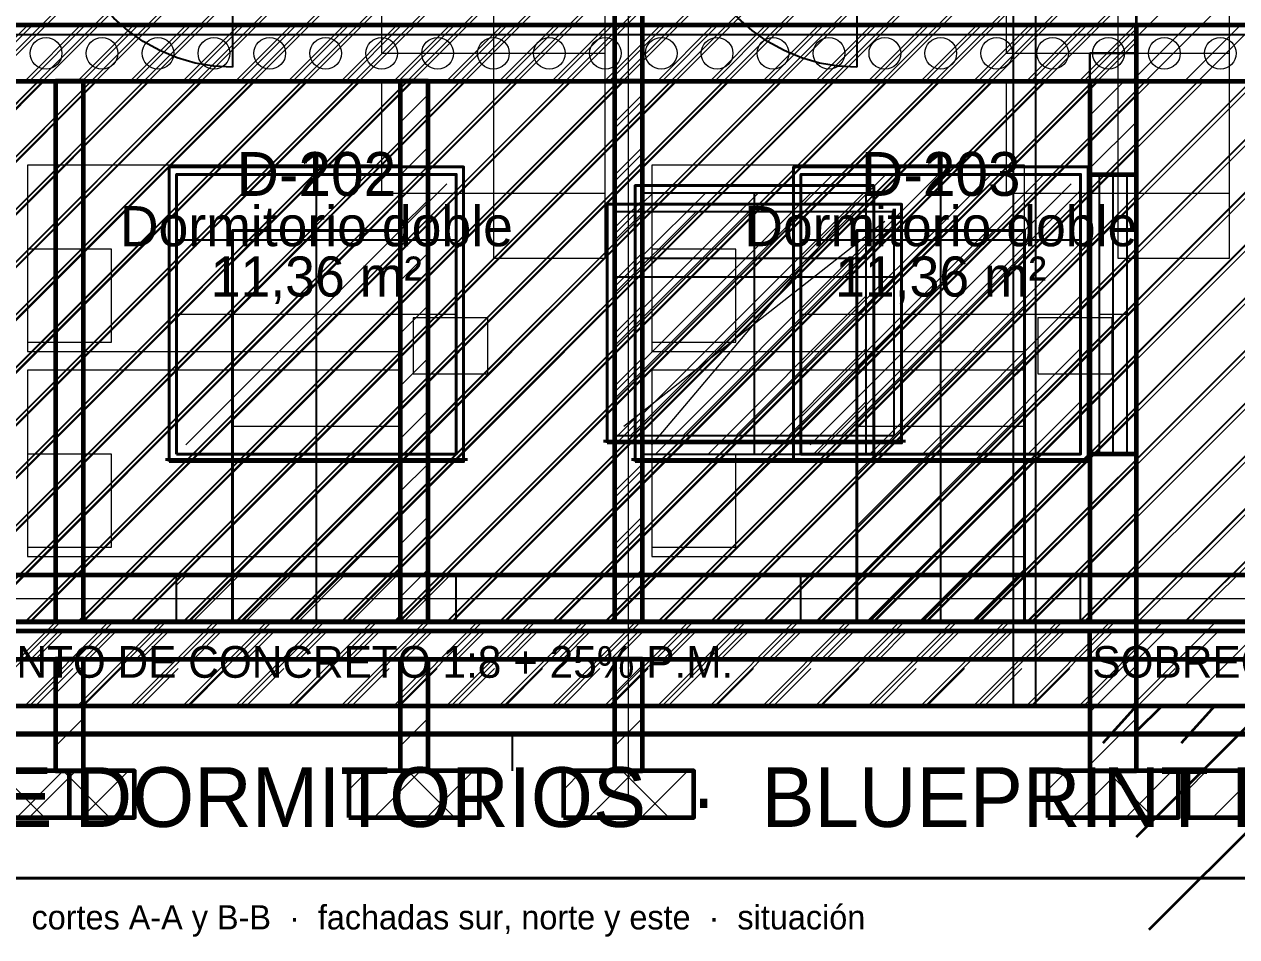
# Model space of a CAD drawing. Header units: metres. Extents: x -8 to 108, y -41 to 108.
# Drawn here: x 3.63 to 10.14, y -1.69 to 3.21 of the extents above; entities that cross this region are included whole.
import ezdxf
from ezdxf.enums import TextEntityAlignment as Align

# ---------------------------------------------------------------- set-up
doc = ezdxf.new("R2010")
doc.units = ezdxf.units.M
for name, color, linetype, lineweight in [('carpinteria', 7, 'CONTINUOUS', 25), ('eje', 7, 'CONTINUOUS', 13), ('fondo', 7, 'CONTINUOUS', 5), ('hatch', 7, 'CONTINUOUS', 9), ('hatch-2', 7, 'CONTINUOUS', 9), ('hormigon', 7, 'CONTINUOUS', 30), ('marco', 7, 'CONTINUOUS', 70), ('marco-fino', 7, 'CONTINUOUS', 25), ('marco-medio', 7, 'CONTINUOUS', 40), ('mobiliario', 7, 'CONTINUOUS', 18), ('muro-corte', 7, 'CONTINUOUS', 60), ('muro-fill', 7, 'CONTINUOUS', 25), ('muro-visto', 7, 'CONTINUOUS', 35), ('sombra', 7, 'CONTINUOUS', 5), ('tabique-fill', 7, 'CONTINUOUS', 30), ('terreno', 7, 'CONTINUOUS', 35), ('texto', 7, 'CONTINUOUS', 5), ('texto-suave', 7, 'CONTINUOUS', 5), ('vidrio', 7, 'CONTINUOUS', 18)]:
    doc.layers.add(name, color=color, linetype=linetype, lineweight=lineweight)

msp = doc.modelspace()

# ---------------------------------------------------------------- linework, layer by layer
at = {"layer": 'carpinteria'}
for p, q in [((8.94, -0.45), (8.94, 6.9)), ((8.94, -0.45), (8.94, 6.9)), ((9.06, -0.45), (9.06, 6.9)), ((9.06, -0.45), (9.06, 6.9)), ((4.75, 3.875), (4.75, 2.975)), ((4.75, 3.875), (4.75, 2.975)), ((8.1, 3.875), (8.1, 2.975)), ((8.1, 3.875), (8.1, 2.975)), ((4.47, 2.4), (5.93, 2.4)), ((5.2, 0.9), (5.2, 2.4)), ((5.2, 0.9), (5.2, 2.4)), ((5.2, 0.9), (5.2, 2.4)), ((7.82, 2.4), (9.28, 2.4)), ((8.55, 0.9), (8.55, 2.4)), ((8.55, 0.9), (8.55, 2.4)), ((8.55, 0.9), (8.55, 2.4)), ((9.4, 2.4), (9.55, 2.4)), ((9.475, 0.9), (9.475, 2.4)), ((7.55, 0.9), (7.55, 2.3)), ((7.55, 1), (7.55, 2.2)), ((4.77, 2.1), (5.63, 2.1)), ((4.77, 2.1), (5.63, 2.1)), ((5.2, 0), (5.2, 2.1)), ((5.2, 0), (5.2, 2.1)), ((8.12, 2.1), (8.98, 2.1)), ((8.12, 2.1), (8.98, 2.1)), ((8.55, 0), (8.55, 2.1)), ((8.55, 0), (8.55, 2.1)), ((4.45, 2.05), (5.95, 2.05)), ((4.45, 2.05), (5.95, 2.05)), ((7.8, 2.05), (9.3, 2.05)), ((7.8, 2.05), (9.3, 2.05)), ((6.95, 1.95), (8.15, 1.95)), ((6.8, 1.85), (8.3, 1.85)), ((4.47, 0.9), (5.93, 0.9)), ((7.82, 0.9), (9.28, 0.9)), ((9.4, 0.9), (9.55, 0.9)), ((4.45, 0.25), (5.95, 0.25)), ((4.45, 0), (4.45, 0.25)), ((4.45, 0.25), (5.95, 0.25)), ((4.45, 0), (4.45, 0.25)), ((5.95, 0), (5.95, 0.25)), ((5.95, 0), (5.95, 0.25)), ((7.8, 0.25), (9.3, 0.25)), ((7.8, 0), (7.8, 0.25)), ((7.8, 0.25), (9.3, 0.25)), ((7.8, 0), (7.8, 0.25)), ((9.3, 0), (9.3, 0.25)), ((9.3, 0), (9.3, 0.25)), ((4.45, 0), (5.95, 0)), ((4.45, 0), (5.95, 0)), ((4.77, 0), (5.63, 0)), ((4.77, 0), (5.63, 0)), ((7.8, 0), (9.3, 0)), ((7.8, 0), (9.3, 0)), ((8.12, 0), (8.98, 0)), ((8.12, 0), (8.98, 0))]:
    msp.add_line(p, q, dxfattribs=at)
for points in [[(4.75, 2.975), (4.6492, 2.9807), (4.5497, 2.9976), (4.4527, 3.0255), (4.3595, 3.0641), (4.2712, 3.1129), (4.1889, 3.1714), (4.1136, 3.2386), (4.0464, 3.3139), (3.9879, 3.3962), (3.9391, 3.4845), (3.9005, 3.5777), (3.8726, 3.6747), (3.8557, 3.7742), (3.85, 3.875)], [(4.75, 2.975), (4.6492, 2.9807), (4.5497, 2.9976), (4.4527, 3.0255), (4.3595, 3.0641), (4.2712, 3.1129), (4.1889, 3.1714), (4.1136, 3.2386), (4.0464, 3.3139), (3.9879, 3.3962), (3.9391, 3.4845), (3.9005, 3.5777), (3.8726, 3.6747), (3.8557, 3.7742), (3.85, 3.875)], [(8.1, 2.975), (7.9992, 2.9807), (7.8997, 2.9976), (7.8027, 3.0255), (7.7095, 3.0641), (7.6212, 3.1129), (7.5389, 3.1714), (7.4636, 3.2386), (7.3964, 3.3139), (7.3379, 3.3962), (7.2891, 3.4845), (7.2505, 3.5777), (7.2226, 3.6747), (7.2057, 3.7742), (7.2, 3.875)], [(8.1, 2.975), (7.9992, 2.9807), (7.8997, 2.9976), (7.8027, 3.0255), (7.7095, 3.0641), (7.6212, 3.1129), (7.5389, 3.1714), (7.4636, 3.2386), (7.3964, 3.3139), (7.3379, 3.3962), (7.2891, 3.4845), (7.2505, 3.5777), (7.2226, 3.6747), (7.2057, 3.7742), (7.2, 3.875)]]:
    msp.add_lwpolyline(points, dxfattribs=at)
for points in [[(4.45, 0.9), (5.95, 0.9), (5.95, 2.4), (4.45, 2.4)], [(4.45, 0.9), (5.95, 0.9), (5.95, 2.4), (4.45, 2.4)], [(7.8, 0.9), (9.3, 0.9), (9.3, 2.4), (7.8, 2.4)], [(7.8, 0.9), (9.3, 0.9), (9.3, 2.4), (7.8, 2.4)], [(9.4, 0.9), (9.55, 0.9), (9.55, 2.4), (9.4, 2.4)], [(6.95, 0.9), (8.15, 0.9), (8.15, 2.3), (6.95, 2.3)], [(6.8, 1), (8.3, 1), (8.3, 2.2), (6.8, 2.2)]]:
    msp.add_lwpolyline(points, close=True, dxfattribs=at)
at = {"layer": 'eje'}
for p, q in [((6.875, -0.95), (6.875, 10.55)), ((6.875, -0.95), (6.875, 10.55)), ((-0.95, 0.125), (24.95, 0.125)), ((-0.95, 0.125), (24.95, 0.125))]:
    msp.add_line(p, q, dxfattribs=at)
at = {"layer": 'fondo'}
for points in [[(4.45, 0.9), (5.95, 0.9), (5.95, 2.4), (4.45, 2.4)], [(4.45, 0.9), (5.95, 0.9), (5.95, 2.4), (4.45, 2.4)], [(4.45, 0.9), (5.95, 0.9), (5.95, 2.4), (4.45, 2.4)], [(7.8, 0.9), (9.3, 0.9), (9.3, 2.4), (7.8, 2.4)], [(7.8, 0.9), (9.3, 0.9), (9.3, 2.4), (7.8, 2.4)], [(7.8, 0.9), (9.3, 0.9), (9.3, 2.4), (7.8, 2.4)], [(6.95, 0.9), (8.15, 0.9), (8.15, 2.3), (6.95, 2.3)], [(6.8, 1), (8.3, 1), (8.3, 2.2), (6.8, 2.2)], [(4.75, 0), (5.65, 0), (5.65, 2.1), (4.75, 2.1)], [(4.75, 0), (5.65, 0), (5.65, 2.1), (4.75, 2.1)], [(8.1, 0), (9, 0), (9, 2.1), (8.1, 2.1)], [(8.1, 0), (9, 0), (9, 2.1), (8.1, 2.1)], [(4.45, 0), (5.95, 0), (5.95, 0.25), (4.45, 0.25)], [(4.45, 0), (5.95, 0), (5.95, 0.25), (4.45, 0.25)], [(7.8, 0), (9.3, 0), (9.3, 0.25), (7.8, 0.25)], [(7.8, 0), (9.3, 0), (9.3, 0.25), (7.8, 0.25)]]:
    msp.add_lwpolyline(points, close=True, dxfattribs=at)
at = {"layer": 'hatch'}
for p, q in [((0.5241, 0), (7.0241, 6.5)), ((0.5241, 0), (7.0241, 6.5)), ((0.549, 0), (7.049, 6.5)), ((0.549, 0), (7.049, 6.5)), ((0.8069, 0), (7.3069, 6.5)), ((0.8069, 0), (7.3069, 6.5)), ((0.8319, 0), (7.3319, 6.5)), ((0.8319, 0), (7.3319, 6.5)), ((1.0897, 0), (7.5897, 6.5)), ((1.0897, 0), (7.5897, 6.5)), ((1.1147, 0), (7.6147, 6.5)), ((1.1147, 0), (7.6147, 6.5)), ((1.3726, 0), (7.8726, 6.5)), ((1.3726, 0), (7.8726, 6.5)), ((1.3976, 0), (7.8976, 6.5)), ((1.3976, 0), (7.8976, 6.5)), ((1.6554, 0), (8.1554, 6.5)), ((1.6554, 0), (8.1554, 6.5)), ((1.6804, 0), (8.1804, 6.5)), ((1.6804, 0), (8.1804, 6.5)), ((1.9383, 0), (8.4383, 6.5)), ((1.9383, 0), (8.4383, 6.5)), ((1.9632, 0), (8.4632, 6.5)), ((1.9632, 0), (8.4632, 6.5)), ((2.2211, 0), (8.7211, 6.5)), ((2.2211, 0), (8.7211, 6.5)), ((2.2461, 0), (8.7461, 6.5)), ((2.2461, 0), (8.7461, 6.5)), ((2.504, 0), (9.004, 6.5)), ((2.504, 0), (9.004, 6.5)), ((2.5289, 0), (9.0289, 6.5)), ((2.5289, 0), (9.0289, 6.5)), ((2.7868, 0), (9.2868, 6.5)), ((2.7868, 0), (9.2868, 6.5)), ((2.8118, 0), (9.3118, 6.5)), ((2.8118, 0), (9.3118, 6.5)), ((3.0696, 0), (9.5696, 6.5)), ((3.0696, 0), (9.5696, 6.5)), ((3.0946, 0), (9.5946, 6.5)), ((3.0946, 0), (9.5946, 6.5)), ((3.3525, 0), (9.8525, 6.5)), ((3.3525, 0), (9.8525, 6.5)), ((3.6353, 0), (10.1353, 6.5)), ((3.6353, 0), (10.1353, 6.5)), ((3.9182, 0), (10.4182, 6.5)), ((3.9182, 0), (10.4182, 6.5)), ((4.201, 0), (10.701, 6.5)), ((4.201, 0), (10.701, 6.5)), ((4.4839, 0), (10.9839, 6.5)), ((4.4839, 0), (10.9839, 6.5)), ((4.7667, 0), (11.2667, 6.5)), ((4.7667, 0), (11.2667, 6.5)), ((5.0495, 0), (11.5495, 6.5)), ((5.0495, 0), (11.5495, 6.5)), ((5.3324, 0), (11.8324, 6.5)), ((5.3324, 0), (11.8324, 6.5)), ((5.6152, 0), (12.1152, 6.5)), ((5.6152, 0), (12.1152, 6.5)), ((5.8981, 0), (12.3981, 6.5)), ((5.8981, 0), (12.3981, 6.5)), ((6.1809, 0), (12.6809, 6.5)), ((6.1809, 0), (12.6809, 6.5)), ((6.4638, 0), (12.9638, 6.5)), ((6.4638, 0), (12.9638, 6.5)), ((6.7466, 0), (13.2466, 6.5)), ((6.7466, 0), (13.2466, 6.5)), ((7.0294, 0), (13.5294, 6.5)), ((7.0294, 0), (13.5294, 6.5)), ((7.3123, 0), (13.8123, 6.5)), ((7.3123, 0), (13.8123, 6.5)), ((7.5951, 0), (14.0951, 6.5)), ((7.5951, 0), (14.0951, 6.5)), ((7.878, 0), (14.378, 6.5)), ((7.878, 0), (14.378, 6.5)), ((8.1608, 0), (14.6608, 6.5)), ((8.1608, 0), (14.6608, 6.5)), ((8.4437, 0), (14.9437, 6.5)), ((8.4437, 0), (14.9437, 6.5)), ((8.7265, 0), (15.2265, 6.5)), ((8.7265, 0), (15.2265, 6.5)), ((9.0093, 0), (15.5093, 6.5)), ((9.0093, 0), (15.5093, 6.5)), ((9.2922, 0), (15.7922, 6.5)), ((9.2922, 0), (15.7922, 6.5)), ((9.575, 0), (16.075, 6.5)), ((9.575, 0), (16.075, 6.5)), ((9.8579, 0), (16.3579, 6.5)), ((9.8579, 0), (16.3579, 6.5)), ((3.3775, 0), (9.6, 6.2225)), ((3.3775, 0), (9.6, 6.2225)), ((3.6603, 0), (9.6, 5.9397)), ((3.6603, 0), (9.6, 5.9397)), ((3.9431, 0), (9.6, 5.6569)), ((3.9431, 0), (9.6, 5.6569)), ((4.226, 0), (9.6, 5.374)), ((4.226, 0), (9.6, 5.374)), ((4.5088, 0), (9.6, 5.0912)), ((4.5088, 0), (9.6, 5.0912)), ((4.7917, 0), (9.6, 4.8083)), ((4.7917, 0), (9.6, 4.8083)), ((5.0745, 0), (9.6, 4.5255)), ((5.0745, 0), (9.6, 4.5255)), ((5.3574, 0), (9.6, 4.2426)), ((5.3574, 0), (9.6, 4.2426)), ((5.6402, 0), (9.6, 3.9598)), ((5.6402, 0), (9.6, 3.9598)), ((5.923, 0), (9.6, 3.677)), ((5.923, 0), (9.6, 3.677)), ((6.2059, 0), (9.6, 3.3941)), ((6.2059, 0), (9.6, 3.3941)), ((3.3525, 2.9), (3.6525, 3.2)), ((3.3775, 2.9), (3.6775, 3.2)), ((3.6353, 2.9), (3.9353, 3.2)), ((3.6603, 2.9), (3.9603, 3.2)), ((3.9182, 2.9), (4.2182, 3.2)), ((3.9431, 2.9), (4.2431, 3.2)), ((4.201, 2.9), (4.501, 3.2)), ((4.226, 2.9), (4.526, 3.2)), ((4.4839, 2.9), (4.7839, 3.2)), ((4.5088, 2.9), (4.8088, 3.2)), ((4.7667, 2.9), (5.0667, 3.2)), ((4.7917, 2.9), (5.0917, 3.2)), ((5.0495, 2.9), (5.3495, 3.2)), ((5.0745, 2.9), (5.3745, 3.2)), ((5.3324, 2.9), (5.6324, 3.2)), ((5.3574, 2.9), (5.6574, 3.2)), ((5.6152, 2.9), (5.9152, 3.2)), ((5.6402, 2.9), (5.9402, 3.2)), ((5.8981, 2.9), (6.1981, 3.2)), ((5.923, 2.9), (6.223, 3.2)), ((6.1809, 2.9), (6.4809, 3.2)), ((6.2059, 2.9), (6.5059, 3.2)), ((6.4638, 2.9), (6.7638, 3.2)), ((6.4887, 2.9), (6.7887, 3.2)), ((6.7466, 2.9), (7.0466, 3.2)), ((6.7716, 2.9), (7.0716, 3.2)), ((7.0294, 2.9), (7.3294, 3.2)), ((7.0544, 2.9), (7.3544, 3.2)), ((7.3123, 2.9), (7.6123, 3.2)), ((7.3373, 2.9), (7.6373, 3.2)), ((7.5951, 2.9), (7.8951, 3.2)), ((7.6201, 2.9), (7.9201, 3.2)), ((7.878, 2.9), (8.178, 3.2)), ((7.9029, 2.9), (8.2029, 3.2)), ((8.1608, 2.9), (8.4608, 3.2)), ((8.1858, 2.9), (8.4858, 3.2)), ((8.4437, 2.9), (8.7437, 3.2)), ((8.4686, 2.9), (8.7686, 3.2)), ((8.7265, 2.9), (9.0265, 3.2)), ((8.7515, 2.9), (9.0515, 3.2)), ((9.0093, 2.9), (9.3093, 3.2)), ((9.0343, 2.9), (9.3343, 3.2)), ((9.2922, 2.9), (9.5922, 3.2)), ((9.575, 2.9), (9.875, 3.2)), ((9.8579, 2.9), (10.1579, 3.2)), ((9.3172, 2.9), (9.6, 3.1828)), ((6.4887, 0), (9.6, 3.1113)), ((6.4887, 0), (9.6, 3.1113)), ((6.8, 2.9284), (6.95, 3.0784)), ((6.8, 2.9284), (6.95, 3.0784)), ((9.35, 2.9328), (9.4672, 3.05)), ((0.8108, 0), (3.7108, 2.9)), ((0.8397, 0), (3.7397, 2.9)), ((1.0937, 0), (3.9937, 2.9)), ((1.1226, 0), (4.0226, 2.9)), ((1.3765, 0), (4.2765, 2.9)), ((1.4054, 0), (4.3054, 2.9)), ((1.6593, 0), (4.5593, 2.9)), ((1.6883, 0), (4.5883, 2.9)), ((1.9422, 0), (4.8422, 2.9)), ((1.9711, 0), (4.8711, 2.9)), ((2.225, 0), (5.125, 2.9)), ((2.254, 0), (5.154, 2.9)), ((2.5079, 0), (5.4079, 2.9)), ((2.5368, 0), (5.4368, 2.9)), ((2.7907, 0), (5.6907, 2.9)), ((2.8196, 0), (5.7196, 2.9)), ((3.0735, 0), (5.9735, 2.9)), ((3.1025, 0), (6.0025, 2.9)), ((3.3564, 0), (6.2564, 2.9)), ((3.3853, 0), (6.2853, 2.9)), ((3.6392, 0), (6.5392, 2.9)), ((3.6682, 0), (6.5682, 2.9)), ((3.9221, 0), (6.8221, 2.9)), ((3.951, 0), (6.851, 2.9)), ((4.2049, 0), (7.1049, 2.9)), ((4.2339, 0), (7.1339, 2.9)), ((4.4878, 0), (7.3878, 2.9)), ((4.5167, 0), (7.4167, 2.9)), ((4.7706, 0), (7.6706, 2.9)), ((4.7995, 0), (7.6995, 2.9)), ((5.0534, 0), (7.9534, 2.9)), ((5.0824, 0), (7.9824, 2.9)), ((5.3363, 0), (8.2363, 2.9)), ((5.3652, 0), (8.2652, 2.9)), ((5.6191, 0), (8.5191, 2.9)), ((5.6481, 0), (8.5481, 2.9)), ((5.902, 0), (8.802, 2.9)), ((5.9309, 0), (8.8309, 2.9)), ((6.1848, 0), (9.0848, 2.9)), ((6.2138, 0), (9.1138, 2.9)), ((6.4677, 0), (9.3677, 2.9)), ((6.4966, 0), (9.3966, 2.9)), ((6.7505, 0), (9.6505, 2.9)), ((6.7794, 0), (9.6794, 2.9)), ((7.0333, 0), (9.9333, 2.9)), ((7.0623, 0), (9.9623, 2.9)), ((7.3162, 0), (10.2162, 2.9)), ((7.3451, 0), (10.2451, 2.9)), ((7.599, 0), (10.499, 2.9)), ((7.628, 0), (10.528, 2.9)), ((7.8819, 0), (10.7819, 2.9)), ((7.9108, 0), (10.8108, 2.9)), ((8.1647, 0), (11.0647, 2.9)), ((8.1937, 0), (11.0937, 2.9)), ((8.4476, 0), (11.3476, 2.9)), ((8.4765, 0), (11.3765, 2.9)), ((8.7304, 0), (11.6304, 2.9)), ((8.7593, 0), (11.6593, 2.9)), ((9.0132, 0), (11.9132, 2.9)), ((9.0422, 0), (11.9422, 2.9)), ((9.2961, 0), (12.1961, 2.9)), ((9.325, 0), (12.225, 2.9)), ((9.35, 2.8613), (9.3887, 2.9)), ((9.35, 2.7157), (9.5343, 2.9)), ((9.5789, 0), (12.4789, 2.9)), ((9.6079, 0), (12.5079, 2.9)), ((9.8618, 0), (12.7618, 2.9)), ((9.8907, 0), (12.7907, 2.9)), ((3.8, 2.6784), (3.95, 2.8284)), ((5.65, 2.6784), (5.8, 2.8284)), ((6.7716, 0), (9.6, 2.8284)), ((6.7716, 0), (9.6, 2.8284)), ((6.8, 2.6784), (6.95, 2.8284)), ((9.35, 2.5784), (9.6, 2.8284)), ((6.8, 2.6456), (6.95, 2.7956)), ((6.8, 2.6456), (6.95, 2.7956)), ((9.35, 2.4328), (9.6, 2.6828)), ((3.8, 2.3956), (3.95, 2.5456)), ((5.65, 2.3956), (5.8, 2.5456)), ((6.8, 2.3956), (6.95, 2.5456)), ((7.0544, 0), (9.6, 2.5456)), ((7.0544, 0), (9.6, 2.5456)), ((9.35, 2.2956), (9.6, 2.5456)), ((6.8, 2.3627), (6.95, 2.5127)), ((6.8, 2.3627), (6.95, 2.5127)), ((4.45, 1.0971), (5.7529, 2.4)), ((4.45, 1.3799), (5.4701, 2.4)), ((4.45, 1.6627), (5.1873, 2.4)), ((4.45, 1.9456), (4.9044, 2.4)), ((4.45, 2.2284), (4.6216, 2.4)), ((4.45, 1.0971), (5.7529, 2.4)), ((4.45, 1.3799), (5.4701, 2.4)), ((4.45, 1.6627), (5.1873, 2.4)), ((4.45, 1.9456), (4.9044, 2.4)), ((4.45, 2.2284), (4.6216, 2.4)), ((4.45, 1.0971), (5.7529, 2.4)), ((4.45, 1.3799), (5.4701, 2.4)), ((4.45, 1.6627), (5.1873, 2.4)), ((4.45, 1.9456), (4.9044, 2.4)), ((4.45, 2.2284), (4.6216, 2.4)), ((7.8, 1.0971), (9.1029, 2.4)), ((7.8, 1.3799), (8.8201, 2.4)), ((7.8, 1.6627), (8.5373, 2.4)), ((7.8, 1.9456), (8.2544, 2.4)), ((7.8, 2.2284), (7.9716, 2.4)), ((7.8, 1.0971), (9.1029, 2.4)), ((7.8, 1.3799), (8.8201, 2.4)), ((7.8, 1.6627), (8.5373, 2.4)), ((7.8, 1.9456), (8.2544, 2.4)), ((7.8, 2.2284), (7.9716, 2.4)), ((7.8, 1.0971), (9.1029, 2.4)), ((7.8, 1.3799), (8.8201, 2.4)), ((7.8, 1.6627), (8.5373, 2.4)), ((7.8, 1.9456), (8.2544, 2.4)), ((7.8, 2.2284), (7.9716, 2.4)), ((4.5358, 0.9), (5.95, 2.3142)), ((4.5358, 0.9), (5.95, 2.3142)), ((4.5358, 0.9), (5.95, 2.3142)), ((6.95, 1.1142), (8.1358, 2.3)), ((6.95, 1.3971), (7.8529, 2.3)), ((6.95, 1.6799), (7.5701, 2.3)), ((6.95, 1.9627), (7.2873, 2.3)), ((6.95, 2.2456), (7.0044, 2.3)), ((7.8858, 0.9), (9.3, 2.3142)), ((7.8858, 0.9), (9.3, 2.3142)), ((7.8858, 0.9), (9.3, 2.3142)), ((3.8, 2.1127), (3.95, 2.2627)), ((5.65, 2.1127), (5.8, 2.2627)), ((6.8, 2.1127), (6.95, 2.2627)), ((6.8, 2.0799), (6.95, 2.2299)), ((6.8, 2.0799), (6.95, 2.2299)), ((7.3373, 0), (9.6, 2.2627)), ((7.3373, 0), (9.6, 2.2627)), ((9.35, 2.0127), (9.6, 2.2627)), ((6.8, 1.1971), (7.8029, 2.2)), ((6.8, 1.4799), (7.5201, 2.2)), ((6.8, 1.7627), (7.2373, 2.2)), ((6.8, 2.0456), (6.9544, 2.2)), ((6.8858, 1), (8.0858, 2.2)), ((4.75, 1.3627), (5.4873, 2.1)), ((4.75, 1.6456), (5.2044, 2.1)), ((4.75, 1.9284), (4.9216, 2.1)), ((4.75, 1.3627), (5.4873, 2.1)), ((4.75, 1.6456), (5.2044, 2.1)), ((4.75, 1.9284), (4.9216, 2.1)), ((7.1686, 1), (8.3, 2.1314)), ((8.1, 1.3627), (8.8373, 2.1)), ((8.1, 1.6456), (8.5544, 2.1)), ((8.1, 1.9284), (8.2716, 2.1)), ((8.1, 1.3627), (8.8373, 2.1)), ((8.1, 1.6456), (8.5544, 2.1)), ((8.1, 1.9284), (8.2716, 2.1)), ((4.8186, 0.9), (5.95, 2.0314)), ((4.8186, 0.9), (5.95, 2.0314)), ((4.8186, 0.9), (5.95, 2.0314)), ((7.0186, 0.9), (8.15, 2.0314)), ((8.1686, 0.9), (9.3, 2.0314)), ((8.1686, 0.9), (9.3, 2.0314)), ((8.1686, 0.9), (9.3, 2.0314)), ((3.8, 1.8299), (3.95, 1.9799)), ((4.75, 1.0799), (5.65, 1.9799)), ((4.75, 1.0799), (5.65, 1.9799)), ((5.65, 1.8299), (5.8, 1.9799)), ((6.8, 1.8299), (6.95, 1.9799)), ((7.6201, 0), (9.6, 1.9799)), ((7.6201, 0), (9.6, 1.9799)), ((8.1, 1.0799), (9, 1.9799)), ((8.1, 1.0799), (9, 1.9799)), ((9.35, 1.7299), (9.6, 1.9799)), ((6.8, 1.7971), (6.95, 1.9471)), ((6.8, 1.7971), (6.95, 1.9471)), ((7.4515, 1), (8.3, 1.8485)), ((3.8, 1.5471), (3.95, 1.6971)), ((4.75, 0.7971), (5.65, 1.6971)), ((4.75, 0.7971), (5.65, 1.6971)), ((5.1015, 0.9), (5.95, 1.7485)), ((5.1015, 0.9), (5.95, 1.7485)), ((5.1015, 0.9), (5.95, 1.7485)), ((5.65, 1.5471), (5.8, 1.6971)), ((6.8, 1.5471), (6.95, 1.6971)), ((7.3015, 0.9), (8.15, 1.7485)), ((7.9029, 0), (9.6, 1.6971)), ((7.9029, 0), (9.6, 1.6971)), ((8.1, 0.7971), (9, 1.6971)), ((8.1, 0.7971), (9, 1.6971)), ((8.4515, 0.9), (9.3, 1.7485)), ((8.4515, 0.9), (9.3, 1.7485)), ((8.4515, 0.9), (9.3, 1.7485)), ((9.35, 1.4471), (9.6, 1.6971)), ((6.8, 1.5142), (6.95, 1.6642)), ((6.8, 1.5142), (6.95, 1.6642)), ((7.7343, 1), (8.3, 1.5657)), ((5.3843, 0.9), (5.95, 1.4657)), ((5.3843, 0.9), (5.95, 1.4657)), ((5.3843, 0.9), (5.95, 1.4657)), ((7.5843, 0.9), (8.15, 1.4657)), ((8.7343, 0.9), (9.3, 1.4657)), ((8.7343, 0.9), (9.3, 1.4657)), ((8.7343, 0.9), (9.3, 1.4657)), ((3.8, 1.2642), (3.95, 1.4142)), ((4.75, 0.5142), (5.65, 1.4142)), ((4.75, 0.5142), (5.65, 1.4142)), ((5.65, 1.2642), (5.8, 1.4142)), ((6.8, 1.2642), (6.95, 1.4142)), ((6.8, 1.2314), (6.95, 1.3814)), ((6.8, 1.2314), (6.95, 1.3814)), ((8.1, 0.5142), (9, 1.4142)), ((8.1, 0.5142), (9, 1.4142)), ((8.1858, 0), (9.6, 1.4142)), ((8.1858, 0), (9.6, 1.4142)), ((9.35, 1.1642), (9.6, 1.4142)), ((8.0172, 1), (8.3, 1.2828)), ((5.6672, 0.9), (5.95, 1.1828)), ((5.6672, 0.9), (5.95, 1.1828)), ((5.6672, 0.9), (5.95, 1.1828)), ((7.8672, 0.9), (8.15, 1.1828)), ((9.0172, 0.9), (9.3, 1.1828)), ((9.0172, 0.9), (9.3, 1.1828)), ((9.0172, 0.9), (9.3, 1.1828)), ((3.8, 0.9814), (3.95, 1.1314)), ((4.75, 0.2314), (5.65, 1.1314)), ((4.75, 0.2314), (5.65, 1.1314)), ((5.65, 0.9814), (5.8, 1.1314)), ((6.8, 0.9814), (6.95, 1.1314)), ((8.1, 0.2314), (9, 1.1314)), ((8.1, 0.2314), (9, 1.1314)), ((8.4686, 0), (9.6, 1.1314)), ((8.4686, 0), (9.6, 1.1314)), ((9.35, 0.8814), (9.6, 1.1314)), ((6.8, 0.9485), (6.95, 1.0985)), ((6.8, 0.9485), (6.95, 1.0985)), ((3.8, 0.6985), (3.95, 0.8485)), ((4.8015, 0), (5.65, 0.8485)), ((4.8015, 0), (5.65, 0.8485)), ((5.65, 0.6985), (5.8, 0.8485)), ((6.8, 0.6985), (6.95, 0.8485)), ((8.1515, 0), (9, 0.8485)), ((8.1515, 0), (9, 0.8485)), ((8.7515, 0), (9.6, 0.8485)), ((8.7515, 0), (9.6, 0.8485)), ((9.35, 0.8814), (9.3686, 0.9)), ((9.35, 0.5985), (9.6, 0.8485)), ((9.35, 0.5985), (9.6, 0.8485)), ((6.8, 0.6657), (6.95, 0.8157)), ((6.8, 0.6657), (6.95, 0.8157)), ((3.8, 0.4157), (3.95, 0.5657)), ((5.0843, 0), (5.65, 0.5657)), ((5.0843, 0), (5.65, 0.5657)), ((5.65, 0.4157), (5.8, 0.5657)), ((6.8, 0.4157), (6.95, 0.5657)), ((6.8, 0.3828), (6.95, 0.5328)), ((6.8, 0.3828), (6.95, 0.5328)), ((8.4343, 0), (9, 0.5657)), ((8.4343, 0), (9, 0.5657)), ((9.0343, 0), (9.6, 0.5657)), ((9.0343, 0), (9.6, 0.5657)), ((9.35, 0.3157), (9.6, 0.5657)), ((9.35, 0.3157), (9.6, 0.5657)), ((3.8, 0.1328), (3.95, 0.2828)), ((5.3672, 0), (5.65, 0.2828)), ((5.3672, 0), (5.65, 0.2828)), ((5.65, 0.1328), (5.8, 0.2828)), ((6.8, 0.1328), (6.95, 0.2828)), ((8.7172, 0), (9, 0.2828)), ((8.7172, 0), (9, 0.2828)), ((9.3172, 0), (9.6, 0.2828)), ((9.3172, 0), (9.6, 0.2828)), ((9.35, 0.0328), (9.6, 0.2828)), ((9.35, 0.0328), (9.6, 0.2828)), ((3.6353, 0), (3.8853, 0.25)), ((3.6353, 0), (3.8853, 0.25)), ((3.9182, 0), (4.1682, 0.25)), ((3.9182, 0), (4.1682, 0.25)), ((4.201, 0), (4.451, 0.25)), ((4.201, 0), (4.451, 0.25)), ((4.45, 0.1971), (4.5029, 0.25)), ((4.45, 0.1971), (4.5029, 0.25)), ((4.4839, 0), (4.7339, 0.25)), ((4.4839, 0), (4.7339, 0.25)), ((4.5358, 0), (4.7858, 0.25)), ((4.5358, 0), (4.7858, 0.25)), ((4.7667, 0), (5.0167, 0.25)), ((4.7667, 0), (5.0167, 0.25)), ((4.8186, 0), (5.0686, 0.25)), ((4.8186, 0), (5.0686, 0.25)), ((5.0495, 0), (5.2995, 0.25)), ((5.0495, 0), (5.2995, 0.25)), ((5.1015, 0), (5.3515, 0.25)), ((5.1015, 0), (5.3515, 0.25)), ((5.3324, 0), (5.5824, 0.25)), ((5.3324, 0), (5.5824, 0.25)), ((5.3843, 0), (5.6343, 0.25)), ((5.3843, 0), (5.6343, 0.25)), ((5.6152, 0), (5.8652, 0.25)), ((5.6152, 0), (5.8652, 0.25)), ((5.6672, 0), (5.9172, 0.25)), ((5.6672, 0), (5.9172, 0.25)), ((5.8981, 0), (6.1481, 0.25)), ((5.8981, 0), (6.1481, 0.25)), ((6.1809, 0), (6.4309, 0.25)), ((6.1809, 0), (6.4309, 0.25)), ((6.4638, 0), (6.7138, 0.25)), ((6.4638, 0), (6.7138, 0.25)), ((6.7466, 0), (6.9966, 0.25)), ((6.7466, 0), (6.9966, 0.25)), ((7.0294, 0), (7.2794, 0.25)), ((7.0294, 0), (7.2794, 0.25)), ((7.3123, 0), (7.5623, 0.25)), ((7.3123, 0), (7.5623, 0.25)), ((7.5951, 0), (7.8451, 0.25)), ((7.5951, 0), (7.8451, 0.25)), ((7.8, 0.1971), (7.8529, 0.25)), ((7.8, 0.1971), (7.8529, 0.25)), ((7.878, 0), (8.128, 0.25)), ((7.878, 0), (8.128, 0.25)), ((7.8858, 0), (8.1358, 0.25)), ((7.8858, 0), (8.1358, 0.25)), ((8.1608, 0), (8.4108, 0.25)), ((8.1608, 0), (8.4108, 0.25)), ((8.1686, 0), (8.4186, 0.25)), ((8.1686, 0), (8.4186, 0.25)), ((8.4437, 0), (8.6937, 0.25)), ((8.4437, 0), (8.6937, 0.25)), ((8.4515, 0), (8.7015, 0.25)), ((8.4515, 0), (8.7015, 0.25)), ((8.7265, 0), (8.9765, 0.25)), ((8.7265, 0), (8.9765, 0.25)), ((8.7343, 0), (8.9843, 0.25)), ((8.7343, 0), (8.9843, 0.25)), ((9.0093, 0), (9.2593, 0.25)), ((9.0093, 0), (9.2593, 0.25)), ((9.0172, 0), (9.2672, 0.25)), ((9.0172, 0), (9.2672, 0.25)), ((9.2922, 0), (9.5422, 0.25)), ((9.2922, 0), (9.5422, 0.25)), ((9.575, 0), (9.825, 0.25)), ((9.575, 0), (9.825, 0.25)), ((9.8579, 0), (10.1079, 0.25)), ((9.8579, 0), (10.1079, 0.25)), ((3.9182, -0.45), (4.3682, 0)), ((3.9182, -0.45), (4.3682, 0)), ((3.9431, -0.45), (4.3931, 0)), ((3.9431, -0.45), (4.3931, 0)), ((4.226, -0.45), (4.676, 0)), ((4.226, -0.45), (4.676, 0)), ((4.4839, -0.45), (4.9339, 0)), ((4.4839, -0.45), (4.9339, 0)), ((4.5088, -0.45), (4.9588, 0)), ((4.5088, -0.45), (4.9588, 0)), ((4.7917, -0.45), (5.2417, 0)), ((4.7917, -0.45), (5.2417, 0)), ((5.0495, -0.45), (5.4995, 0)), ((5.0495, -0.45), (5.4995, 0)), ((5.0745, -0.45), (5.5245, 0)), ((5.0745, -0.45), (5.5245, 0)), ((5.3574, -0.45), (5.8074, 0)), ((5.3574, -0.45), (5.8074, 0)), ((5.6152, -0.45), (6.0652, 0)), ((5.6152, -0.45), (6.0652, 0)), ((6.1809, -0.45), (6.6309, 0)), ((6.1809, -0.45), (6.6309, 0)), ((6.2059, -0.45), (6.6559, 0)), ((6.2059, -0.45), (6.6559, 0)), ((6.7466, -0.45), (7.1966, 0)), ((6.7466, -0.45), (7.1966, 0)), ((6.7716, -0.45), (7.2216, 0)), ((6.7716, -0.45), (7.2216, 0)), ((7.0294, -0.45), (7.4794, 0)), ((7.0294, -0.45), (7.4794, 0)), ((7.0544, -0.45), (7.5044, 0)), ((7.0544, -0.45), (7.5044, 0)), ((7.3123, -0.45), (7.7623, 0)), ((7.3123, -0.45), (7.7623, 0)), ((7.3373, -0.45), (7.7873, 0)), ((7.3373, -0.45), (7.7873, 0)), ((7.5951, -0.45), (8.0451, 0)), ((7.5951, -0.45), (8.0451, 0)), ((7.6201, -0.45), (8.0701, 0)), ((7.6201, -0.45), (8.0701, 0)), ((7.878, -0.45), (8.328, 0)), ((7.878, -0.45), (8.328, 0)), ((7.9029, -0.45), (8.3529, 0)), ((7.9029, -0.45), (8.3529, 0)), ((8.1608, -0.45), (8.6108, 0)), ((8.1608, -0.45), (8.6108, 0)), ((8.1858, -0.45), (8.6358, 0)), ((8.1858, -0.45), (8.6358, 0)), ((8.4437, -0.45), (8.8937, 0)), ((8.4437, -0.45), (8.8937, 0)), ((8.4686, -0.45), (8.9186, 0)), ((8.4686, -0.45), (8.9186, 0)), ((8.7265, -0.45), (9.1765, 0)), ((8.7265, -0.45), (9.1765, 0)), ((8.7515, -0.45), (9.2015, 0)), ((8.7515, -0.45), (9.2015, 0)), ((9.0093, -0.45), (9.4593, 0)), ((9.0093, -0.45), (9.4593, 0)), ((9.0343, -0.45), (9.4843, 0)), ((9.0343, -0.45), (9.4843, 0)), ((9.2922, -0.45), (9.7422, 0)), ((9.2922, -0.45), (9.7422, 0)), ((9.8579, -0.45), (10.3079, 0)), ((9.8579, -0.45), (10.3079, 0)), ((3.3525, -0.45), (3.8025, 0)), ((3.3525, -0.45), (3.8025, 0)), ((3.3775, -0.45), (3.8275, 0)), ((3.3775, -0.45), (3.8275, 0)), ((3.6353, -0.45), (4.0853, 0)), ((3.6353, -0.45), (4.0853, 0)), ((3.6603, -0.45), (4.1103, 0)), ((3.6603, -0.45), (4.1103, 0)), ((3.6682, -0.2), (3.8182, -0.05)), ((3.6931, -0.2), (3.8431, -0.05)), ((3.951, -0.2), (4.101, -0.05)), ((3.976, -0.2), (4.126, -0.05)), ((4.201, -0.45), (4.651, 0)), ((4.201, -0.45), (4.651, 0)), ((4.2339, -0.2), (4.3839, -0.05)), ((4.2588, -0.2), (4.4088, -0.05)), ((4.5167, -0.2), (4.6667, -0.05)), ((4.5417, -0.2), (4.6917, -0.05)), ((4.7667, -0.45), (5.2167, 0)), ((4.7667, -0.45), (5.2167, 0)), ((4.7995, -0.2), (4.9495, -0.05)), ((4.8245, -0.2), (4.9745, -0.05)), ((5.0824, -0.2), (5.2324, -0.05)), ((5.1074, -0.2), (5.2574, -0.05)), ((5.3324, -0.45), (5.7824, 0)), ((5.3324, -0.45), (5.7824, 0)), ((5.3652, -0.2), (5.5152, -0.05)), ((5.3902, -0.2), (5.5402, -0.05)), ((5.6402, -0.45), (6.0902, 0)), ((5.6402, -0.45), (6.0902, 0)), ((5.6481, -0.2), (5.7981, -0.05)), ((5.673, -0.2), (5.823, -0.05)), ((5.8981, -0.45), (6.3481, 0)), ((5.8981, -0.45), (6.3481, 0)), ((5.923, -0.45), (6.373, 0)), ((5.923, -0.45), (6.373, 0)), ((5.9309, -0.2), (6.0809, -0.05)), ((5.9559, -0.2), (6.1059, -0.05)), ((6.2138, -0.2), (6.3638, -0.05)), ((6.2387, -0.2), (6.3887, -0.05)), ((6.4638, -0.45), (6.9138, 0)), ((6.4638, -0.45), (6.9138, 0)), ((6.4887, -0.45), (6.9387, 0)), ((6.4887, -0.45), (6.9387, 0)), ((6.4966, -0.2), (6.6466, -0.05)), ((6.5216, -0.2), (6.6716, -0.05)), ((6.7794, -0.2), (6.9294, -0.05)), ((6.8044, -0.2), (6.9544, -0.05)), ((7.0623, -0.2), (7.2123, -0.05)), ((7.0873, -0.2), (7.2373, -0.05)), ((7.3451, -0.2), (7.4951, -0.05)), ((7.3701, -0.2), (7.5201, -0.05)), ((7.628, -0.2), (7.778, -0.05)), ((7.6529, -0.2), (7.8029, -0.05)), ((7.9108, -0.2), (8.0608, -0.05)), ((7.9358, -0.2), (8.0858, -0.05)), ((8.1937, -0.2), (8.3437, -0.05)), ((8.2186, -0.2), (8.3686, -0.05)), ((8.4765, -0.2), (8.6265, -0.05)), ((8.5015, -0.2), (8.6515, -0.05)), ((8.7593, -0.2), (8.9093, -0.05)), ((8.7843, -0.2), (8.9343, -0.05)), ((9.0422, -0.2), (9.1922, -0.05)), ((9.0672, -0.2), (9.2172, -0.05)), ((9.325, -0.2), (9.475, -0.05)), ((9.575, -0.45), (10.025, 0)), ((9.575, -0.45), (10.025, 0)), ((9.6079, -0.2), (9.7579, -0.05)), ((9.8907, -0.2), (10.0407, -0.05)), ((9.3172, -0.45), (9.6, -0.1672)), ((9.3172, -0.45), (9.6, -0.1672)), ((3.6931, -0.45), (3.8931, -0.25)), ((3.8, -0.3843), (3.95, -0.2343)), ((3.951, -0.45), (4.151, -0.25)), ((4.2588, -0.45), (4.4588, -0.25)), ((4.5167, -0.45), (4.7167, -0.25)), ((4.8245, -0.45), (5.0245, -0.25)), ((5.0824, -0.45), (5.2824, -0.25)), ((5.3902, -0.45), (5.5902, -0.25)), ((5.6481, -0.45), (5.8481, -0.25)), ((5.65, -0.3843), (5.8, -0.2343)), ((5.9559, -0.45), (6.1559, -0.25)), ((6.2138, -0.45), (6.4138, -0.25)), ((6.5216, -0.45), (6.7216, -0.25)), ((6.7794, -0.45), (6.9794, -0.25)), ((6.8, -0.3843), (6.95, -0.2343)), ((7.0873, -0.45), (7.2873, -0.25)), ((7.3451, -0.45), (7.5451, -0.25)), ((7.6529, -0.45), (7.8529, -0.25)), ((7.9108, -0.45), (8.1108, -0.25)), ((8.2186, -0.45), (8.4186, -0.25)), ((8.4765, -0.45), (8.6765, -0.25)), ((8.7843, -0.45), (8.9843, -0.25)), ((9.0422, -0.45), (9.2422, -0.25)), ((9.35, -0.2015), (9.3515, -0.2)), ((9.35, -0.4843), (9.6, -0.2343)), ((9.6079, -0.45), (9.8079, -0.25)), ((3.8, -0.6672), (3.95, -0.5172)), ((5.65, -0.6672), (5.8, -0.5172)), ((6.8, -0.6672), (6.95, -0.5172)), ((9.35, -0.7672), (9.6, -0.5172)), ((3.4907, -0.8), (3.7407, -1.05)), ((3.5922, -1.05), (3.8422, -0.8)), ((3.6593, -1.05), (3.9093, -0.8)), ((3.8407, -0.8), (4.0907, -1.05)), ((3.9422, -1.05), (4.1922, -0.8)), ((5.375, -0.9015), (5.4765, -0.8)), ((5.5093, -1.05), (5.7593, -0.8)), ((5.6907, -0.8), (5.9407, -1.05)), ((5.7922, -1.05), (6.0422, -0.8)), ((6.525, -0.9015), (6.6265, -0.8)), ((6.6593, -1.05), (6.9093, -0.8)), ((6.8407, -0.8), (7.0907, -1.05)), ((6.9422, -1.05), (7.1922, -0.8)), ((9.125, -0.9015), (9.2265, -0.8)), ((9.2593, -1.05), (9.5093, -0.8)), ((9.4407, -0.8), (9.6907, -1.05)), ((9.5422, -1.05), (9.7922, -0.8)), ((9.875, -0.9015), (9.9765, -0.8)), ((10.0093, -1.05), (10.2593, -0.8))]:
    msp.add_line(p, q, dxfattribs=at)
at = {"layer": 'hatch-2'}
for centre in [(3.75, 3.05), (3.75, 3.05), (4.05, 3.05), (4.05, 3.05), (4.35, 3.05), (4.35, 3.05), (4.65, 3.05), (4.65, 3.05), (4.95, 3.05), (4.95, 3.05), (5.25, 3.05), (5.25, 3.05), (5.55, 3.05), (5.55, 3.05), (5.85, 3.05), (5.85, 3.05), (6.15, 3.05), (6.15, 3.05), (6.45, 3.05), (6.45, 3.05), (6.75, 3.05), (6.75, 3.05), (7.05, 3.05), (7.05, 3.05), (7.35, 3.05), (7.35, 3.05), (7.65, 3.05), (7.65, 3.05), (7.95, 3.05), (7.95, 3.05), (8.25, 3.05), (8.25, 3.05), (8.55, 3.05), (8.55, 3.05), (8.85, 3.05), (8.85, 3.05), (9.15, 3.05), (9.15, 3.05), (9.45, 3.05), (9.45, 3.05), (9.75, 3.05), (10.05, 3.05)]:
    msp.add_circle(centre, 0.085, dxfattribs=at)
at = {"layer": 'hormigon'}
for points in [[(0, 2.9), (9.6, 2.9), (9.6, 3.2), (0, 3.2)], [(0, 2.9), (24, 2.9), (24, 3.2), (0, 3.2)], [(9.35, 2.9), (9.6, 2.9), (9.6, 3.05), (9.35, 3.05)], [(0, -0.45), (24, -0.45), (24, 0), (0, 0)], [(0, -0.45), (24, -0.45), (24, 0), (0, 0)], [(0, -0.45), (9.6, -0.45), (9.6, 0), (0, 0)], [(0, -0.45), (9.6, -0.45), (9.6, 0), (0, 0)], [(0.25, -0.2), (9.35, -0.2), (9.35, -0.05), (0.25, -0.05)], [(0.25, -0.2), (23.75, -0.2), (23.75, -0.05), (0.25, -0.05)], [(3.8, -0.8), (3.95, -0.8), (3.95, -0.2), (3.8, -0.2)], [(5.65, -0.8), (5.8, -0.8), (5.8, -0.2), (5.65, -0.2)], [(6.8, -0.8), (6.95, -0.8), (6.95, -0.2), (6.8, -0.2)], [(9.35, -0.8), (9.6, -0.8), (9.6, -0.2), (9.35, -0.2)], [(3.175, -1.05), (3.875, -1.05), (3.875, -0.8), (3.175, -0.8)], [(3.525, -1.05), (4.225, -1.05), (4.225, -0.8), (3.525, -0.8)], [(5.375, -1.05), (6.075, -1.05), (6.075, -0.8), (5.375, -0.8)], [(6.525, -1.05), (7.225, -1.05), (7.225, -0.8), (6.525, -0.8)], [(9.125, -1.05), (9.825, -1.05), (9.825, -0.8), (9.125, -0.8)], [(9.875, -1.05), (10.575, -1.05), (10.575, -0.8), (9.875, -0.8)]]:
    msp.add_lwpolyline(points, close=True, dxfattribs=at)
at = {"layer": 'marco'}
msp.add_line((1.25, -0.6), (58.85, -0.6), dxfattribs=at)
at = {"layer": 'marco-fino'}
for p, q in [((0, 3.2), (24, 3.2)), ((0, 3.2), (24, 3.2)), ((0, 3.2), (9.6, 3.2)), ((0, 3.2), (9.6, 3.2)), ((0, 3.15), (9.6, 3.15)), ((0, 3.15), (24, 3.15)), ((6.25, -0.6), (6.25, -0.8))]:
    msp.add_line(p, q, dxfattribs=at)
for points in [[(0.25, 0), (16.65, 0), (16.65, 2.9), (0.25, 2.9)], [(0.25, 0), (23.75, 0), (23.75, 2.9), (0.25, 2.9)]]:
    msp.add_lwpolyline(points, close=True, dxfattribs=at)
at = {"layer": 'marco-medio'}
for p, q in [((6.74, 0.97), (8.36, 0.97)), ((4.39, 0.87), (6.01, 0.87)), ((4.39, 0.87), (6.01, 0.87)), ((6.89, 0.87), (8.21, 0.87)), ((7.74, 0.87), (9.36, 0.87)), ((7.74, 0.87), (9.36, 0.87)), ((0, 0), (24, 0)), ((0, 0), (24, 0)), ((0, 0), (9.6, 0)), ((0, 0), (9.6, 0)), ((0.25, 0), (9.35, 0)), ((0.25, 0), (23.75, 0)), ((2, -1.375), (31, -1.375))]:
    msp.add_line(p, q, dxfattribs=at)
for points in [[(4.41, 0.86), (5.99, 0.86), (5.99, 2.44), (4.41, 2.44)], [(4.41, 0.86), (5.99, 0.86), (5.99, 2.44), (4.41, 2.44)], [(7.76, 0.86), (9.34, 0.86), (9.34, 2.44), (7.76, 2.44)], [(7.76, 0.86), (9.34, 0.86), (9.34, 2.44), (7.76, 2.44)], [(4.45, 0.9), (5.95, 0.9), (5.95, 2.4), (4.45, 2.4)], [(7.8, 0.9), (9.3, 0.9), (9.3, 2.4), (7.8, 2.4)], [(6.91, 0.86), (8.19, 0.86), (8.19, 2.34), (6.91, 2.34)], [(6.76, 0.96), (8.34, 0.96), (8.34, 2.24), (6.76, 2.24)], [(4.75, 0), (5.65, 0), (5.65, 2.1), (4.75, 2.1)], [(4.75, 0), (5.65, 0), (5.65, 2.1), (4.75, 2.1)], [(8.1, 0), (9, 0), (9, 2.1), (8.1, 2.1)], [(8.1, 0), (9, 0), (9, 2.1), (8.1, 2.1)]]:
    msp.add_lwpolyline(points, close=True, dxfattribs=at)
at = {"layer": 'mobiliario'}
for points in [[(6.15, 1.95), (6.75, 1.95), (6.75, 3.75), (6.15, 3.75)], [(6.15, 1.95), (6.75, 1.95), (6.75, 3.75), (6.15, 3.75)], [(9.5, 1.95), (10.1, 1.95), (10.1, 3.75), (9.5, 3.75)], [(9.5, 1.95), (10.1, 1.95), (10.1, 3.75), (9.5, 3.75)], [(5.55, 3.05), (6.75, 3.05), (6.75, 3.65), (5.55, 3.65)], [(5.55, 3.05), (6.75, 3.05), (6.75, 3.65), (5.55, 3.65)], [(8.9, 3.05), (10.1, 3.05), (10.1, 3.65), (8.9, 3.65)], [(8.9, 3.05), (10.1, 3.05), (10.1, 3.65), (8.9, 3.65)], [(5.55, 2.3), (6.75, 2.3), (6.75, 2.9), (5.55, 2.9)], [(5.55, 2.3), (6.75, 2.3), (6.75, 2.9), (5.55, 2.9)], [(8.9, 2.3), (10.1, 2.3), (10.1, 2.9), (8.9, 2.9)], [(8.9, 2.3), (10.1, 2.3), (10.1, 2.9), (8.9, 2.9)], [(3.65, 1.45), (5.65, 1.45), (5.65, 2.45), (3.65, 2.45)], [(3.65, 1.45), (5.65, 1.45), (5.65, 2.45), (3.65, 2.45)], [(7, 1.45), (9, 1.45), (9, 2.45), (7, 2.45)], [(7, 1.45), (9, 1.45), (9, 2.45), (7, 2.45)], [(3.65, 1.5), (4.1, 1.5), (4.1, 2), (3.65, 2)], [(3.65, 1.5), (4.1, 1.5), (4.1, 2), (3.65, 2)], [(7, 1.5), (7.45, 1.5), (7.45, 2), (7, 2)], [(7, 1.5), (7.45, 1.5), (7.45, 2), (7, 2)], [(5.72, 1.33), (6.12, 1.33), (6.12, 1.63), (5.72, 1.63)], [(5.72, 1.33), (6.12, 1.33), (6.12, 1.63), (5.72, 1.63)], [(9.07, 1.33), (9.47, 1.33), (9.47, 1.63), (9.07, 1.63)], [(9.07, 1.33), (9.47, 1.33), (9.47, 1.63), (9.07, 1.63)], [(3.65, 0.35), (5.65, 0.35), (5.65, 1.35), (3.65, 1.35)], [(3.65, 0.35), (5.65, 0.35), (5.65, 1.35), (3.65, 1.35)], [(7, 0.35), (9, 0.35), (9, 1.35), (7, 1.35)], [(7, 0.35), (9, 0.35), (9, 1.35), (7, 1.35)], [(3.65, 0.4), (4.1, 0.4), (4.1, 0.9), (3.65, 0.9)], [(3.65, 0.4), (4.1, 0.4), (4.1, 0.9), (3.65, 0.9)], [(7, 0.4), (7.45, 0.4), (7.45, 0.9), (7, 0.9)], [(7, 0.4), (7.45, 0.4), (7.45, 0.9), (7, 0.9)]]:
    msp.add_lwpolyline(points, close=True, dxfattribs=at)
at = {"layer": 'muro-corte'}
for points in [[(6.8, 0.25), (6.95, 0.25), (6.95, 3.8), (6.8, 3.8)], [(6.8, 0.25), (6.95, 0.25), (6.95, 3.8), (6.8, 3.8)], [(0, 2.9), (9.6, 2.9), (9.6, 3.2), (0, 3.2)], [(0, 2.9), (24, 2.9), (24, 3.2), (0, 3.2)], [(3.8, 0), (3.95, 0), (3.95, 2.9), (3.8, 2.9)], [(5.65, 0), (5.8, 0), (5.8, 2.9), (5.65, 2.9)], [(6.8, 0), (6.95, 0), (6.95, 2.9), (6.8, 2.9)], [(9.35, 0), (9.6, 0), (9.6, 2.9), (9.35, 2.9)], [(9.35, 2.4), (9.6, 2.4), (9.6, 2.9), (9.35, 2.9)], [(9.35, 0), (9.6, 0), (9.6, 0.9), (9.35, 0.9)], [(0, 0), (24, 0), (24, 0.25), (0, 0.25)], [(0, 0), (24, 0), (24, 0.25), (0, 0.25)], [(0, -0.45), (24, -0.45), (24, 0), (0, 0)], [(0, -0.45), (24, -0.45), (24, 0), (0, 0)], [(0, -0.45), (9.6, -0.45), (9.6, 0), (0, 0)], [(0, -0.45), (9.6, -0.45), (9.6, 0), (0, 0)], [(0.25, -0.2), (9.35, -0.2), (9.35, -0.05), (0.25, -0.05)], [(0.25, -0.2), (23.75, -0.2), (23.75, -0.05), (0.25, -0.05)], [(3.8, -0.8), (3.95, -0.8), (3.95, -0.2), (3.8, -0.2)], [(5.65, -0.8), (5.8, -0.8), (5.8, -0.2), (5.65, -0.2)], [(6.8, -0.8), (6.95, -0.8), (6.95, -0.2), (6.8, -0.2)], [(9.35, -0.8), (9.6, -0.8), (9.6, -0.2), (9.35, -0.2)], [(3.175, -1.05), (3.875, -1.05), (3.875, -0.8), (3.175, -0.8)], [(3.525, -1.05), (4.225, -1.05), (4.225, -0.8), (3.525, -0.8)], [(5.375, -1.05), (6.075, -1.05), (6.075, -0.8), (5.375, -0.8)], [(6.525, -1.05), (7.225, -1.05), (7.225, -0.8), (6.525, -0.8)], [(9.125, -1.05), (9.825, -1.05), (9.825, -0.8), (9.125, -0.8)], [(9.875, -1.05), (10.575, -1.05), (10.575, -0.8), (9.875, -0.8)]]:
    msp.add_lwpolyline(points, close=True, dxfattribs=at)
at = {"layer": 'muro-fill'}
for points in [[(9.35, 0), (9.6, 0), (9.6, 2.9), (9.35, 2.9)], [(9.35, 2.4), (9.6, 2.4), (9.6, 2.9), (9.35, 2.9)], [(9.35, 0), (9.6, 0), (9.6, 0.9), (9.35, 0.9)], [(0, 0), (24, 0), (24, 0.25), (0, 0.25)], [(0, 0), (24, 0), (24, 0.25), (0, 0.25)]]:
    msp.add_lwpolyline(points, close=True, dxfattribs=at)
at = {"layer": 'muro-visto'}
for points in [[(0, 0), (24, 0), (24, 6.5), (0, 6.5)], [(0, 0), (24, 0), (24, 6.5), (0, 6.5)], [(0, 0), (9.6, 0), (9.6, 6.5), (0, 6.5)], [(0, 0), (9.6, 0), (9.6, 6.5), (0, 6.5)]]:
    msp.add_lwpolyline(points, close=True, dxfattribs=at)
at = {"layer": 'sombra'}
for points in [[(0, 0), (24, 0), (24, 6.5), (0, 6.5)], [(0, 0), (24, 0), (24, 6.5), (0, 6.5)], [(0, 0), (9.6, 0), (9.6, 6.5), (0, 6.5)], [(0, 0), (9.6, 0), (9.6, 6.5), (0, 6.5)], [(0.25, 0), (16.65, 0), (16.65, 2.9), (0.25, 2.9)], [(0.25, 0), (23.75, 0), (23.75, 2.9), (0.25, 2.9)]]:
    msp.add_lwpolyline(points, close=True, dxfattribs=at)
at = {"layer": 'tabique-fill'}
for points in [[(6.8, 0.25), (6.95, 0.25), (6.95, 3.8), (6.8, 3.8)], [(6.8, 0.25), (6.95, 0.25), (6.95, 3.8), (6.8, 3.8)], [(3.8, 0), (3.95, 0), (3.95, 2.9), (3.8, 2.9)], [(5.65, 0), (5.8, 0), (5.8, 2.9), (5.65, 2.9)], [(6.8, 0), (6.95, 0), (6.95, 2.9), (6.8, 2.9)]]:
    msp.add_lwpolyline(points, close=True, dxfattribs=at)
at = {"layer": 'terreno'}
for p, q in [((9.6, -0.45), (9.42, -0.65)), ((9.6, -0.45), (9.42, -0.65)), ((9.6, -0.45), (9.42, -0.65)), ((9.6, -0.45), (10.8, -0.45)), ((9.6, -1.1529), (10.3029, -0.45)), ((9.6, -0.5873), (9.7373, -0.45)), ((9.6, -0.45), (10.8, -0.45)), ((9.6, -1.1529), (10.3029, -0.45)), ((9.6, -0.5873), (9.7373, -0.45)), ((9.6, -0.45), (10.8, -0.45)), ((9.6, -1.1529), (10.3029, -0.45)), ((9.6, -0.5873), (9.7373, -0.45)), ((10.02, -0.45), (9.84, -0.65)), ((10.02, -0.45), (9.84, -0.65)), ((10.02, -0.45), (9.84, -0.65)), ((9.6686, -1.65), (10.8, -0.5186)), ((9.6686, -1.65), (10.8, -0.5186)), ((9.6686, -1.65), (10.8, -0.5186))]:
    msp.add_line(p, q, dxfattribs=at)
at = {"layer": 'vidrio'}
for p, q in [((4.5, 0.95), (5.9, 2.35)), ((4.5, 0.95), (5.9, 2.35)), ((7.85, 0.95), (9.25, 2.35)), ((7.85, 0.95), (9.25, 2.35)), ((7, 0.95), (8.1, 2.25)), ((6.85, 1.05), (8.25, 2.15)), ((4.45, 1.65), (5.95, 1.65)), ((7.8, 1.65), (9.3, 1.65)), ((9.4, 1.65), (9.55, 1.65)), ((4.75, 1.05), (5.65, 1.05)), ((4.75, 1.05), (5.65, 1.05)), ((8.1, 1.05), (9, 1.05)), ((8.1, 1.05), (9, 1.05)), ((4.45, 0.125), (5.95, 0.125)), ((4.45, 0.125), (5.95, 0.125)), ((7.8, 0.125), (9.3, 0.125)), ((7.8, 0.125), (9.3, 0.125))]:
    msp.add_line(p, q, dxfattribs=at)

# ---------------------------------------------------------------- texts
at = {"layer": 'texto'}
for s, height, p in [('D-102', 0.235, (5.2, 2.285)), ('D-202', 0.235, (5.2, 2.285)), ('D-103', 0.235, (8.55, 2.285)), ('D-203', 0.235, (8.55, 2.285)), ('Dormitorio doble', 0.215, (5.2, 2.015)), ('Dormitorio doble', 0.215, (5.2, 2.015)), ('Dormitorio doble', 0.215, (8.55, 2.015)), ('Dormitorio doble', 0.215, (8.55, 2.015))]:
    msp.add_text(s, height=height, dxfattribs=at).set_placement(p, align=Align.CENTER)
msp.add_text('BLOQUE DORMITORIOS  ·  BLUEPRINT DE CONJUNTO', height=0.32, dxfattribs=at).set_placement((2, -1.1))
at = {"layer": 'texto-suave'}
for s, height, p in [('11,36 m²', 0.215, (5.2, 1.745)), ('11,36 m²', 0.215, (5.2, 1.745)), ('11,36 m²', 0.215, (8.55, 1.745)), ('11,36 m²', 0.215, (8.55, 1.745)), ('SOBRECIMIENTO DE CONCRETO 1:8 + 25% P.M.', 0.17, (4.8, -0.3)), ('SOBRECIMIENTO DE CONCRETO 1:8 + 25% P.M.', 0.17, (4.8, -0.3)), ('SOBRECIMIENTO DE CONCRETO 1:8 + 25% P.M.', 0.17, (12, -0.3)), ('SOBRECIMIENTO DE CONCRETO 1:8 + 25% P.M.', 0.17, (12, -0.3))]:
    msp.add_text(s, height=height, dxfattribs=at).set_placement(p, align=Align.CENTER)
msp.add_text('Plantas baja y alta  ·  cortes A-A y B-B  ·  fachadas sur, norte y este  ·  situación', height=0.13, dxfattribs=at).set_placement((2, -1.65))

doc.saveas('drawing.dxf')
